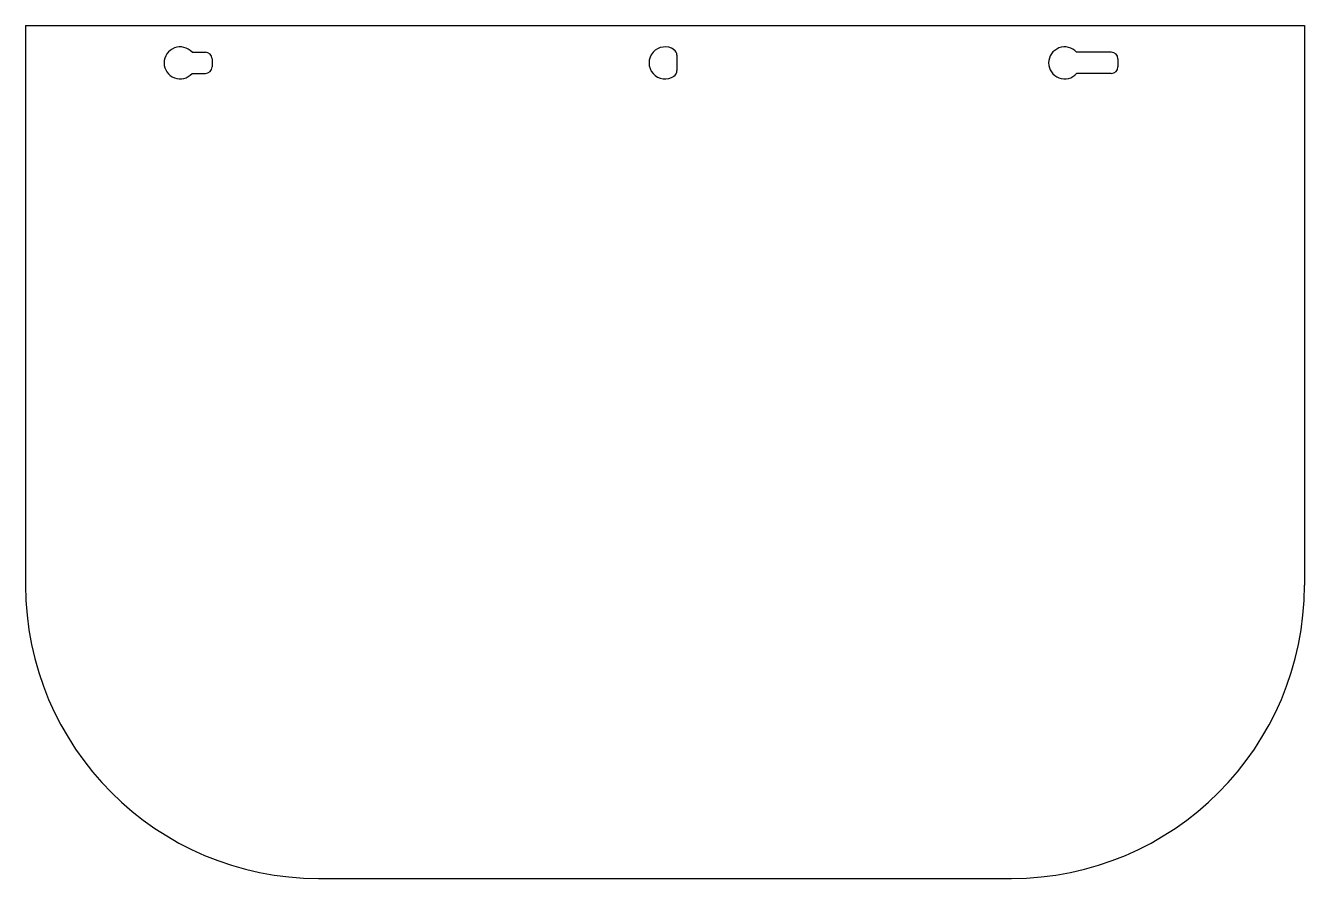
# Model space of a CAD drawing. Extents: x -6 to 6, y -4 to 4.
import ezdxf

# ---------------------------------------------------------------- set-up
doc = ezdxf.new("R2010")
doc.units = 0
doc.header["$MEASUREMENT"] = 0
doc.layers.add('VISIBLE', color=7, linetype='CONTINUOUS')

msp = doc.modelspace()

# ---------------------------------------------------------------- linework, layer by layer
at = {"layer": 'VISIBLE'}
for p, q in [((-6, 4), (6, 4)), ((-6, 4), (-6, -1.25)), ((6, 4), (6, -1.25)), ((-4.438, 3.75), (-4.313, 3.75)), ((0.112, 3.722), (0.112, 3.578)), ((4.188, 3.75), (3.862, 3.75)), ((-4.25, 3.688), (-4.25, 3.613)), ((4.25, 3.688), (4.25, 3.613)), ((-4.438, 3.55), (-4.313, 3.55)), ((4.188, 3.55), (3.862, 3.55)), ((-3.25, -4), (3.25, -4))]:
    msp.add_line(p, q, dxfattribs=at)
for centre, radius, start, end in [((-4.55, 3.65), 0.15, 41.8103, 318.1897), ((-4.313, 3.688), 0.0625, 0, 90), ((0, 3.65), 0.15, 55.7041, 304.2959), ((0.049, 3.722), 0.0625, 0, 55.7041), ((3.75, 3.65), 0.15, 41.8103, 318.1897), ((4.188, 3.688), 0.0625, 0, 90), ((-4.313, 3.613), 0.0625, 270, 0), ((4.188, 3.613), 0.0625, 270, 0), ((0.049, 3.578), 0.0625, 304.2959, 0), ((-3.25, -1.25), 2.75, 180, 270), ((3.25, -1.25), 2.75, 270, 0)]:
    msp.add_arc(centre, radius, start, end, dxfattribs=at)

doc.saveas('drawing.dxf')
